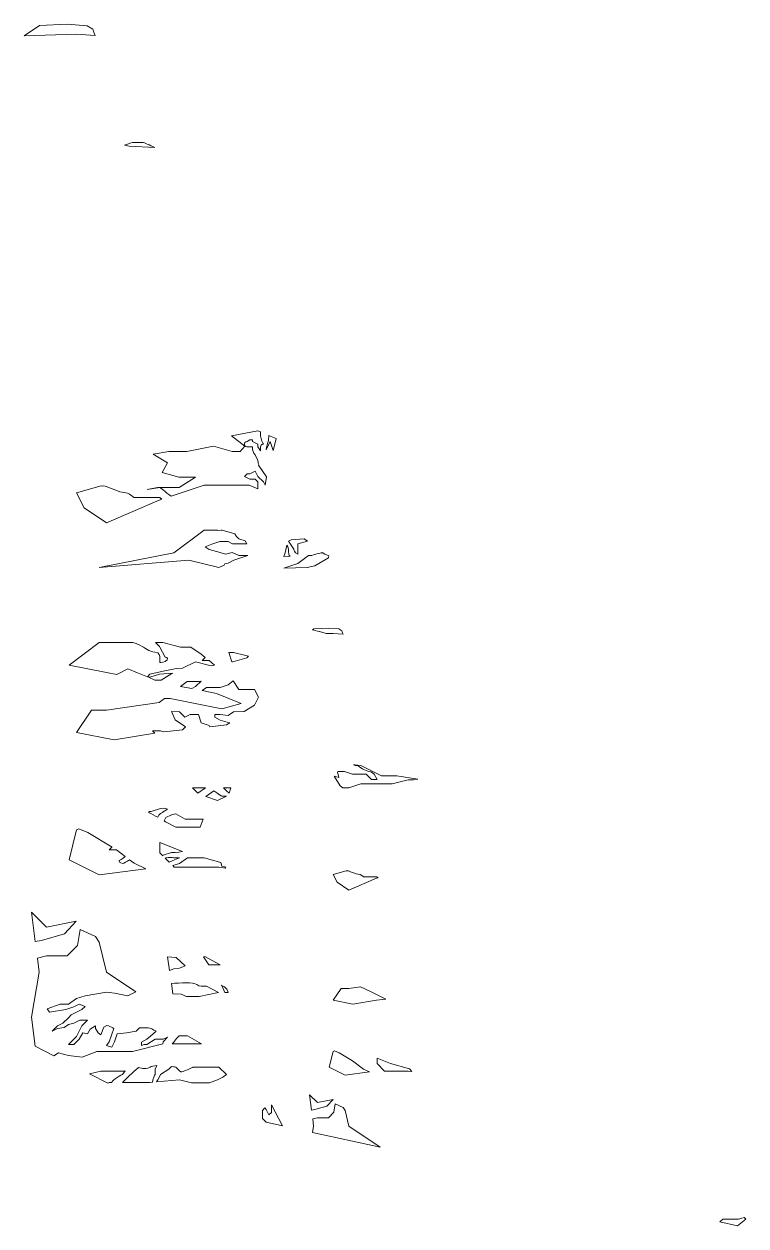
# Model space of a CAD drawing. Extents: x -2 to 9008, y -1000 to 0.
# Drawn here: x 2485.9 to 2534.6, y -592.5 to -511.3 of the extents above; entities that cross this region are included whole.
import ezdxf

# ---------------------------------------------------------------- set-up
doc = ezdxf.new("R2010")
doc.units = 0
doc.header["$MEASUREMENT"] = 0
doc.layers.add('Layer 1', color=7, linetype='Continuous')

# ---------------------------------------------------------------- blocks, each defined once
blk = doc.blocks.new('block 6')
at = {"layer": 'Layer 1', "lineweight": 0}
for points in [[(2501.02, -554), (2500.9, -554.12), (2499.97, -554.39), (2499.9, -554.4), (2499.69, -553.75), (2500.02, -553.75), (2500.75, -553.94), (2501.02, -554)], [(2494.26, -555.43), (2494.35, -555.42), (2495, -555.22), (2495.91, -555.15), (2495.84, -555.19), (2495.12, -555.62), (2494.7, -555.62), (2494.26, -555.43)], [(2496.42, -556.06), (2496.87, -555.72), (2497.7, -555.72), (2497.83, -555.7), (2497.45, -556.05), (2497.19, -556.2), (2496.42, -556.06)], [(2497.61, -563.26), (2497.25, -562.9), (2498.11, -562.9), (2497.61, -563.26)], [(2499.56, -563.13), (2499.34, -562.91), (2499.35, -562.9), (2499.83, -562.9), (2499.71, -563.27), (2499.56, -563.13)], [(2499.15, -567.96), (2499.23, -568.2), (2499.42, -568.24), (2499.49, -568.33), (2499.03, -568.28), (2496.01, -568.28), (2495.9, -568.17), (2496.36, -568.02), (2496.91, -567.65), (2498.03, -567.65), (2499.15, -567.96)], [(2489.39, -571.93), (2488.59, -572.77), (2487.03, -573.23), (2486.62, -573.3), (2486.37, -571.32), (2487.38, -572.33), (2489.39, -571.93)], [(2496.13, -574.38), (2496.74, -574.95), (2496.36, -575.1), (2495.99, -575.15), (2495.68, -575.25), (2495.55, -574.34), (2496.13, -574.38)], [(2498.34, -574.88), (2497.98, -574.33), (2498.08, -574.31), (2499.1, -574.88), (2498.34, -574.88)], [(2506.83, -580.69), (2507.15, -580.82), (2508.06, -581.37), (2508.79, -581.92), (2509.2, -582.12), (2507.55, -582.33), (2506.48, -581.79), (2506.75, -580.73), (2506.83, -580.69)], [(2509.71, -581.55), (2509.71, -581.18), (2510.62, -581.55), (2511.9, -581.9), (2512.05, -582.09), (2511.8, -582.06), (2510.22, -582.06), (2509.71, -581.55)], [(2506.74, -583.98), (2506.32, -584.42), (2505.5, -584.66), (2505.28, -584.7), (2505.15, -583.66), (2505.68, -584.19), (2506.74, -583.98)], [(2502.57, -584.33), (2503.31, -585.75), (2502.21, -585.51), (2501.96, -585.26), (2501.96, -584.72), (2502.13, -584.55), (2502.21, -584.66), (2502.39, -585.02), (2502.58, -584.87), (2502.57, -584.33)], [(2509.91, -587.21), (2505.35, -586.2), (2505.42, -585.79), (2505.36, -585.29), (2505.68, -585.21), (2506.42, -585.21), (2506.78, -584.84), (2506.87, -584.27), (2507.42, -584.53), (2507.55, -584.72), (2507.81, -585.79), (2509.91, -587.21)]]:
    blk.add_lwpolyline(points, dxfattribs=at)
for points, knots in [([(2485.86, -512.07), (2485.86, -512.07), (2486.91, -511.37), (2486.91, -511.37), (2486.91, -511.37), (2488.77, -511.27), (2488.77, -511.27), (2488.77, -511.27), (2490.13, -511.39), (2490.13, -511.39), (2490.13, -511.39), (2490.51, -511.62), (2490.51, -511.62), (2490.51, -511.62), (2490.58, -511.83), (2490.66, -512.05), (2490.66, -512.05), (2489.41, -511.95), (2489.41, -511.95), (2489.41, -511.95), (2485.86, -512.07), (2485.86, -512.07)], [0, 0, 0, 0, 1, 1, 1, 2, 2, 2, 3, 3, 3, 4, 4, 4, 5, 5, 5, 6, 6, 6, 7, 7, 7, 7]), ([(2492.64, -519.47), (2492.92, -519.36), (2493.17, -519.27), (2493.3, -519.27), (2493.65, -519.27), (2493.65, -519.27), (2493.86, -519.27), (2493.97, -519.27), (2494.34, -519.45), (2494.69, -519.62), (2494.69, -519.62), (2492.96, -519.52), (2492.96, -519.52), (2492.96, -519.52), (2492.64, -519.47), (2492.64, -519.47)], [0, 0, 0, 0, 1, 1, 1, 2, 2, 2, 3, 3, 3, 4, 4, 4, 5, 5, 5, 5]), ([(2496.31, -541.9), (2496.31, -541.9), (2495.18, -541.59), (2495.18, -541.59), (2495.18, -541.59), (2495.56, -540.93), (2495.56, -540.93), (2495.56, -540.93), (2494.58, -540.36), (2494.58, -540.36), (2494.58, -540.36), (2495.64, -540.16), (2495.64, -540.16), (2495.64, -540.16), (2496.86, -540.16), (2496.86, -540.16), (2496.86, -540.16), (2498.66, -539.81), (2498.66, -539.81), (2498.66, -539.81), (2499.91, -540.16), (2499.91, -540.16), (2499.91, -540.16), (2500.47, -540.16), (2500.47, -540.16), (2500.47, -540.16), (2500.78, -539.81), (2500.78, -539.81), (2500.78, -539.81), (2499.87, -539.11), (2499.87, -539.11), (2499.87, -539.11), (2501.65, -538.77), (2501.65, -538.77), (2501.65, -538.77), (2501.84, -538.85), (2501.84, -538.85), (2501.84, -538.85), (2501.84, -539.12), (2501.84, -539.12), (2501.84, -539.31), (2502.03, -539.67), (2502.03, -539.67), (2502.03, -539.67), (2501.84, -539.67), (2501.84, -539.86), (2501.84, -540.04), (2501.84, -540.12), (2501.84, -540.12), (2501.84, -540.12), (2501.66, -539.86), (2501.66, -539.86), (2501.66, -539.86), (2501.66, -539.67), (2501.66, -539.67), (2501.66, -539.67), (2501.3, -539.49), (2501.3, -539.49), (2501.3, -539.49), (2501.3, -539.37), (2501.3, -539.37), (2501.3, -539.37), (2501.11, -539.37), (2501.11, -539.37), (2501.11, -539.37), (2500.93, -539.49), (2500.93, -539.49), (2500.93, -539.49), (2500.75, -539.49), (2500.75, -539.67), (2500.75, -539.86), (2500.93, -539.86), (2500.93, -539.86), (2500.93, -539.86), (2501.3, -539.86), (2501.3, -539.86), (2501.3, -539.86), (2501.3, -539.86), (2501.3, -540.04), (2501.3, -540.22), (2501.48, -540.4), (2501.48, -540.4), (2501.48, -540.4), (2501.66, -540.77), (2501.66, -540.77), (2501.66, -540.77), (2501.66, -540.93), (2501.72, -541.04), (2501.72, -541.04), (2501.69, -541.09), (2501.69, -541.09), (2501.69, -541.09), (2502.23, -541.88), (2502.23, -541.88), (2502.23, -541.88), (2502.14, -542.45), (2502.14, -542.45), (2502.14, -542.45), (2502.03, -542.23), (2502.03, -542.23), (2502.03, -542.23), (2501.66, -541.87), (2501.66, -541.87), (2501.66, -541.87), (2501.48, -541.5), (2501.48, -541.5), (2501.48, -541.5), (2501.11, -541.68), (2501.11, -541.68), (2501.11, -541.68), (2500.93, -541.68), (2500.93, -541.68), (2500.93, -541.68), (2500.75, -541.87), (2500.75, -541.87), (2500.75, -541.87), (2501.11, -542.05), (2501.11, -542.05), (2501.11, -542.05), (2501.48, -542.05), (2501.48, -542.05), (2501.48, -542.05), (2501.66, -542.23), (2501.66, -542.23), (2501.66, -542.23), (2501.66, -542.7), (2501.66, -542.7), (2501.66, -542.7), (2501.06, -542.45), (2501.06, -542.45), (2501.06, -542.45), (2498.02, -542.45), (2498.02, -542.45), (2498.02, -542.45), (2495.79, -543.2), (2495.79, -543.2), (2495.42, -542.9), (2495.04, -542.6), (2495.04, -542.6), (2495.04, -542.6), (2494.18, -542.75), (2494.18, -542.75), (2494.18, -542.75), (2494.87, -542.6), (2494.87, -542.6), (2494.87, -542.6), (2496.34, -542.6), (2496.34, -542.6), (2496.34, -542.6), (2497.45, -541.9), (2497.45, -541.9), (2497.45, -541.9), (2496.31, -541.9), (2496.31, -541.9)], [0, 0, 0, 0, 1, 1, 1, 2, 2, 2, 3, 3, 3, 4, 4, 4, 5, 5, 5, 6, 6, 6, 7, 7, 7, 8, 8, 8, 9, 9, 9, 10, 10, 10, 11, 11, 11, 12, 12, 12, 13, 13, 13, 14, 14, 14, 15, 15, 15, 16, 16, 16, 17, 17, 17, 18, 18, 18, 19, 19, 19, 20, 20, 20, 21, 21, 21, 22, 22, 22, 23, 23, 23, 24, 24, 24, 25, 25, 25, 26, 26, 26, 27, 27, 27, 28, 28, 28, 29, 29, 29, 30, 30, 30, 31, 31, 31, 32, 32, 32, 33, 33, 33, 34, 34, 34, 35, 35, 35, 36, 36, 36, 37, 37, 37, 38, 38, 38, 39, 39, 39, 40, 40, 40, 41, 41, 41, 42, 42, 42, 43, 43, 43, 44, 44, 44, 45, 45, 45, 46, 46, 46, 47, 47, 47, 48, 48, 48, 49, 49, 49, 50, 50, 50, 51, 51, 51, 51]), ([(2502.76, -539.86), (2502.76, -539.86), (2502.68, -540.1), (2502.68, -540.1), (2502.68, -540.1), (2502.49, -539.49), (2502.49, -539.49), (2502.49, -539.49), (2502.23, -540.02), (2502.23, -540.02), (2502.23, -540.02), (2502.21, -540.05), (2502.21, -540.05), (2502.23, -539.92), (2502.32, -539.49), (2502.35, -539.49), (2502.39, -539.49), (2502.39, -539.12), (2502.39, -539.12), (2502.39, -539.12), (2502.39, -539.1), (2502.39, -539.09), (2502.39, -539.09), (2502.45, -539.11), (2502.45, -539.11), (2502.45, -539.11), (2502.9, -539.28), (2502.9, -539.28), (2502.9, -539.28), (2502.76, -539.86), (2502.76, -539.86)], [0, 0, 0, 0, 1, 1, 1, 2, 2, 2, 3, 3, 3, 4, 4, 4, 5, 5, 5, 6, 6, 6, 7, 7, 7, 8, 8, 8, 9, 9, 9, 10, 10, 10, 10]), ([(2494.69, -543.29), (2495.04, -543.29), (2495.04, -543.29), (2495.04, -543.29), (2495.04, -543.29), (2495.09, -543.34), (2495.17, -543.4), (2495.17, -543.4), (2494.98, -543.47), (2494.98, -543.47), (2494.98, -543.47), (2491.43, -544.99), (2491.43, -544.99), (2491.43, -544.99), (2489.91, -543.97), (2489.91, -543.97), (2489.91, -543.97), (2489.41, -542.96), (2489.41, -542.96), (2489.41, -542.96), (2491.06, -542.49), (2491.06, -542.49), (2491.14, -542.51), (2491.2, -542.52), (2491.2, -542.49), (2491.2, -542.49), (2491.35, -542.52), (2491.35, -542.52), (2491.65, -542.62), (2492.33, -542.94), (2492.6, -542.94), (2492.95, -542.94), (2493.3, -543.29), (2493.3, -543.29), (2493.3, -543.29), (2494.34, -543.29), (2494.69, -543.29)], [0, 0, 0, 0, 1, 1, 1, 2, 2, 2, 3, 3, 3, 4, 4, 4, 5, 5, 5, 6, 6, 6, 7, 7, 7, 8, 8, 8, 9, 9, 9, 10, 10, 10, 11, 11, 11, 12, 12, 12, 12]), ([(2499.17, -545.49), (2499.17, -545.49), (2499.25, -545.49), (2499.25, -545.49), (2499.25, -545.49), (2500.11, -545.74), (2500.11, -545.74), (2500.16, -545.82), (2500.2, -545.89), (2500.2, -545.89), (2500.2, -545.89), (2500.38, -546.07), (2500.38, -546.07), (2500.38, -546.07), (2500.79, -546.21), (2500.79, -546.21), (2500.79, -546.21), (2500.91, -546.41), (2500.91, -546.41), (2500.91, -546.41), (2499.95, -546.41), (2499.95, -546.41), (2499.95, -546.41), (2499.65, -546.26), (2499.65, -546.26), (2499.65, -546.26), (2499.09, -546.26), (2499.09, -546.26), (2499.09, -546.26), (2498.55, -546.44), (2498.55, -546.44), (2498.55, -546.44), (2498.1, -546.62), (2498.1, -546.62), (2498.1, -546.62), (2498.37, -546.8), (2498.37, -546.8), (2498.37, -546.8), (2499.1, -546.99), (2499.1, -546.99), (2499.1, -546.99), (2499.47, -547.1), (2499.47, -547.1), (2499.47, -547.1), (2499.93, -546.99), (2499.93, -546.99), (2499.93, -546.99), (2500.36, -547.21), (2500.36, -547.21), (2500.36, -547.21), (2500.98, -547.21), (2500.98, -547.21), (2500.98, -547.21), (2500.04, -547.52), (2500.04, -547.52), (2500.04, -547.52), (2499.64, -547.72), (2499.64, -547.72), (2499.41, -547.72), (2499.4, -547.8), (2499.38, -547.85), (2499.38, -547.85), (2499.03, -548.02), (2499.03, -548.02), (2499.03, -548.02), (2497, -547.52), (2497, -547.52), (2497, -547.52), (2490.93, -548.02), (2490.93, -548.02), (2490.93, -548.02), (2495.99, -547.01), (2495.99, -547.01), (2495.99, -547.01), (2498.02, -545.49), (2498.02, -545.49), (2498.02, -545.49), (2498.93, -545.49), (2498.93, -545.49), (2498.93, -545.49), (2498.92, -545.52), (2498.92, -545.52), (2498.92, -545.52), (2499.17, -545.49), (2499.17, -545.49)], [0, 0, 0, 0, 1, 1, 1, 2, 2, 2, 3, 3, 3, 4, 4, 4, 5, 5, 5, 6, 6, 6, 7, 7, 7, 8, 8, 8, 9, 9, 9, 10, 10, 10, 11, 11, 11, 12, 12, 12, 13, 13, 13, 14, 14, 14, 15, 15, 15, 16, 16, 16, 17, 17, 17, 18, 18, 18, 19, 19, 19, 20, 20, 20, 21, 21, 21, 22, 22, 22, 23, 23, 23, 24, 24, 24, 25, 25, 25, 26, 26, 26, 27, 27, 27, 28, 28, 28, 28]), ([(2503.74, -547.12), (2503.74, -547.18), (2503.78, -547.21), (2503.83, -547.24), (2503.83, -547.24), (2503.42, -547.26), (2503.42, -547.26), (2503.42, -547.26), (2503.49, -547.01), (2503.49, -547.01), (2503.49, -547.01), (2503.61, -546.51), (2503.61, -546.51), (2503.73, -546.63), (2503.74, -546.87), (2503.74, -547.12)], [0, 0, 0, 0, 1, 1, 1, 2, 2, 2, 3, 3, 3, 4, 4, 4, 5, 5, 5, 5]), ([(2503.73, -546.23), (2503.73, -546.23), (2503.9, -546.14), (2503.9, -546.14), (2503.9, -546.14), (2504.78, -546.08), (2504.78, -546.08), (2504.78, -546.08), (2505.01, -546.24), (2505.01, -546.24), (2505.01, -546.24), (2504.35, -546.41), (2504.35, -546.41), (2504.35, -546.41), (2504.35, -547.1), (2504.35, -547.1), (2504.1, -547.04), (2504.09, -546.77), (2504.09, -546.77), (2504.09, -546.77), (2503.73, -546.23), (2503.73, -546.23)], [0, 0, 0, 0, 1, 1, 1, 2, 2, 2, 3, 3, 3, 4, 4, 4, 5, 5, 5, 6, 6, 6, 7, 7, 7, 7]), ([(2504.35, -547.74), (2504.35, -547.74), (2505.07, -547.2), (2505.07, -547.2), (2505.19, -547.2), (2505.29, -547.2), (2505.3, -547.19), (2505.32, -547.17), (2505.97, -547.01), (2505.97, -547.01), (2505.97, -547.01), (2506, -546.99), (2506, -546.99), (2506, -546.99), (2506.18, -547.12), (2506.18, -547.12), (2506.18, -547.12), (2506.46, -547.22), (2506.46, -547.22), (2506.46, -547.22), (2506.42, -547.35), (2506.42, -547.35), (2506.42, -547.35), (2505.5, -547.9), (2505.5, -547.9), (2505.5, -547.9), (2504.99, -548.01), (2504.99, -548.01), (2504.99, -548.01), (2503.42, -548.05), (2503.42, -548.05), (2503.42, -548.05), (2504.35, -547.74), (2504.35, -547.74)], [0, 0, 0, 0, 1, 1, 1, 2, 2, 2, 3, 3, 3, 4, 4, 4, 5, 5, 5, 6, 6, 6, 7, 7, 7, 8, 8, 8, 9, 9, 9, 10, 10, 10, 11, 11, 11, 11]), ([(2505.35, -552.22), (2505.35, -552.22), (2505.44, -552.16), (2505.44, -552.16), (2505.44, -552.16), (2506.42, -552.11), (2506.42, -552.11), (2506.42, -552.11), (2507.13, -552.17), (2507.13, -552.17), (2507.13, -552.17), (2507.33, -552.29), (2507.33, -552.29), (2507.33, -552.29), (2507.37, -552.4), (2507.41, -552.52), (2507.41, -552.52), (2506.75, -552.47), (2506.75, -552.47), (2506.75, -552.47), (2506.26, -552.48), (2506.26, -552.48), (2506.26, -552.48), (2505.83, -552.34), (2505.83, -552.34), (2505.83, -552.34), (2505.61, -552.29), (2505.35, -552.22)], [0, 0, 0, 0, 1, 1, 1, 2, 2, 2, 3, 3, 3, 4, 4, 4, 5, 5, 5, 6, 6, 6, 7, 7, 7, 8, 8, 8, 9, 9, 9, 9]), ([(2490.93, -553.09), (2490.93, -553.09), (2493.22, -553.09), (2493.22, -553.09), (2493.49, -553.14), (2493.92, -553.39), (2493.92, -553.39), (2493.92, -553.39), (2494.34, -553.73), (2494.69, -553.73), (2495.04, -553.73), (2495.04, -554.08), (2495.04, -554.08), (2495.04, -554.08), (2495.04, -554.43), (2495.04, -554.43), (2495.04, -554.43), (2495.39, -554.43), (2495.52, -554.26), (2495.66, -554.08), (2495.39, -554.08), (2495.39, -554.08), (2495.39, -554.08), (2495.04, -553.39), (2495.04, -553.39), (2495.04, -553.39), (2494.82, -553.16), (2494.74, -553.09), (2494.74, -553.09), (2495.24, -553.09), (2495.24, -553.09), (2495.24, -553.09), (2496.43, -553.39), (2496.43, -553.39), (2496.43, -553.39), (2497.13, -553.39), (2497.13, -553.39), (2497.13, -553.39), (2497.82, -553.88), (2497.82, -553.88), (2497.82, -553.88), (2498.1, -554.09), (2498.1, -554.09), (2498.1, -554.09), (2497.9, -554.3), (2497.9, -554.3), (2497.9, -554.3), (2498.36, -554.3), (2498.36, -554.3), (2498.36, -554.3), (2498.52, -554.43), (2498.52, -554.43), (2498.52, -554.43), (2498.73, -554.61), (2498.73, -554.61), (2498.73, -554.61), (2498.5, -554.66), (2498.5, -554.66), (2498.5, -554.66), (2497.44, -554.39), (2497.44, -554.39), (2497.44, -554.39), (2496.57, -554.82), (2496.57, -554.82), (2496.57, -554.82), (2496.17, -554.85), (2496.17, -554.85), (2496.17, -554.85), (2495.26, -555.03), (2495.26, -555.03), (2495.26, -555.03), (2494.35, -555.22), (2494.35, -555.22), (2494.35, -555.22), (2494.2, -555.41), (2494.2, -555.41), (2494.2, -555.41), (2493.53, -555.13), (2493.53, -555.13), (2493.53, -555.13), (2492.86, -554.86), (2492.86, -554.86), (2492.86, -554.86), (2492.13, -555.25), (2492.13, -555.25), (2492.13, -555.25), (2491.43, -555.11), (2491.43, -555.11), (2491.43, -555.11), (2488.9, -554.61), (2488.9, -554.61), (2488.9, -554.61), (2490.93, -553.09), (2490.93, -553.09)], [0, 0, 0, 0, 1, 1, 1, 2, 2, 2, 3, 3, 3, 4, 4, 4, 5, 5, 5, 6, 6, 6, 7, 7, 7, 8, 8, 8, 9, 9, 9, 10, 10, 10, 11, 11, 11, 12, 12, 12, 13, 13, 13, 14, 14, 14, 15, 15, 15, 16, 16, 16, 17, 17, 17, 18, 18, 18, 19, 19, 19, 20, 20, 20, 21, 21, 21, 22, 22, 22, 23, 23, 23, 24, 24, 24, 25, 25, 25, 26, 26, 26, 27, 27, 27, 28, 28, 28, 29, 29, 29, 30, 30, 30, 31, 31, 31, 31]), ([(2499.1, -558.33), (2499.1, -558.33), (2499.73, -558.51), (2499.73, -558.51), (2499.73, -558.51), (2499.76, -558.51), (2499.76, -558.51), (2499.76, -558.51), (2499.54, -558.66), (2499.54, -558.66), (2499.54, -558.66), (2498.4, -558.79), (2498.4, -558.79), (2498.4, -558.79), (2498.37, -558.69), (2498.37, -558.69), (2498.37, -558.69), (2497.82, -558.51), (2497.82, -558.51), (2497.82, -558.51), (2497.64, -557.96), (2497.64, -557.96), (2497.64, -557.96), (2497.09, -557.96), (2497.09, -557.96), (2497.09, -557.96), (2496.72, -558.14), (2496.72, -558.14), (2496.72, -558.14), (2496.36, -557.78), (2496.36, -557.78), (2496.36, -557.78), (2495.81, -557.74), (2495.81, -557.74), (2495.81, -557.74), (2496.08, -558.32), (2496.08, -558.32), (2496.08, -558.32), (2496.77, -558.78), (2496.77, -558.78), (2496.77, -558.78), (2496.56, -558.99), (2496.56, -558.99), (2496.56, -558.99), (2495.3, -559.13), (2495.3, -559.13), (2495.3, -559.13), (2495.08, -559.06), (2495.08, -559.06), (2495.08, -559.06), (2494.53, -559.06), (2494.53, -559.06), (2494.53, -559.06), (2494.69, -559.21), (2494.69, -559.21), (2494.69, -559.21), (2491.94, -559.67), (2491.94, -559.67), (2491.94, -559.67), (2489.41, -559.17), (2489.41, -559.17), (2489.41, -559.17), (2490.42, -557.65), (2490.42, -557.65), (2490.42, -557.65), (2490.42, -557.65), (2491.43, -557.65), (2491.43, -557.65), (2494.98, -557.14), (2494.98, -557.14), (2494.98, -557.14), (2495.34, -556.87), (2495.34, -556.87), (2495.34, -556.87), (2495.73, -556.87), (2495.73, -556.87), (2495.73, -556.87), (2499.22, -557.56), (2499.22, -557.56), (2499.22, -557.56), (2500.52, -557.21), (2500.52, -557.21), (2500.52, -557.21), (2498.87, -556.52), (2498.87, -556.52), (2498.87, -556.52), (2497.89, -556.33), (2497.89, -556.33), (2497.89, -556.33), (2498.19, -556.13), (2498.19, -556.13), (2498.19, -556.13), (2499.1, -556.13), (2499.1, -556.13), (2499.1, -556.13), (2499.65, -555.95), (2499.65, -555.95), (2499.65, -555.95), (2499.98, -555.68), (2499.98, -555.68), (2499.98, -555.68), (2500.36, -556.25), (2500.36, -556.25), (2500.36, -556.25), (2501.43, -556.25), (2501.43, -556.25), (2501.43, -556.25), (2501.69, -556.78), (2501.69, -556.78), (2501.69, -556.78), (2501.43, -557.32), (2501.43, -557.32), (2501.43, -557.32), (2500.73, -557.75), (2500.73, -557.75), (2500.73, -557.75), (2500.02, -557.78), (2500.02, -557.78), (2500.02, -557.78), (2499.65, -558.02), (2499.65, -558.02), (2499.65, -558.02), (2499.11, -557.96), (2499.11, -557.96), (2499.11, -557.96), (2498.74, -557.96), (2498.74, -557.96), (2498.74, -557.96), (2498.74, -558.14), (2498.74, -558.14), (2498.74, -558.14), (2499.1, -558.33), (2499.1, -558.33)], [0, 0, 0, 0, 1, 1, 1, 2, 2, 2, 3, 3, 3, 4, 4, 4, 5, 5, 5, 6, 6, 6, 7, 7, 7, 8, 8, 8, 9, 9, 9, 10, 10, 10, 11, 11, 11, 12, 12, 12, 13, 13, 13, 14, 14, 14, 15, 15, 15, 16, 16, 16, 17, 17, 17, 18, 18, 18, 19, 19, 19, 20, 20, 20, 21, 21, 21, 22, 22, 22, 23, 23, 23, 24, 24, 24, 25, 25, 25, 26, 26, 26, 27, 27, 27, 28, 28, 28, 29, 29, 29, 30, 30, 30, 31, 31, 31, 32, 32, 32, 33, 33, 33, 34, 34, 34, 35, 35, 35, 36, 36, 36, 37, 37, 37, 38, 38, 38, 39, 39, 39, 40, 40, 40, 41, 41, 41, 42, 42, 42, 43, 43, 43, 44, 44, 44, 44]), ([(2507.04, -561.82), (2507.04, -561.82), (2507.07, -561.8), (2507.07, -561.8), (2507.3, -561.8), (2507.51, -561.8), (2507.51, -561.8), (2507.51, -561.8), (2508.06, -561.98), (2508.06, -561.98), (2508.06, -561.98), (2508.98, -561.98), (2508.98, -561.98), (2508.98, -561.98), (2509.34, -562.35), (2509.34, -562.35), (2509.34, -562.35), (2509.71, -562.35), (2509.71, -562.35), (2509.71, -562.35), (2509.52, -561.98), (2509.52, -561.98), (2509.52, -561.98), (2509.34, -561.8), (2509.16, -561.8), (2508.98, -561.8), (2508.43, -561.43), (2508.43, -561.43), (2508.43, -561.43), (2508.29, -561.4), (2508.12, -561.36), (2508.12, -561.36), (2508.2, -561.35), (2508.2, -561.35), (2508.2, -561.35), (2508.61, -561.39), (2508.61, -561.39), (2508.61, -561.39), (2510.01, -562.09), (2510.01, -562.09), (2510.01, -562.09), (2511.05, -562.09), (2511.05, -562.09), (2511.05, -562.09), (2512.46, -562.32), (2512.46, -562.32), (2512.46, -562.32), (2512.17, -562.37), (2512.17, -562.37), (2512.17, -562.37), (2511.8, -562.37), (2511.8, -562.37), (2511.8, -562.37), (2510.74, -562.64), (2510.74, -562.64), (2510.74, -562.64), (2508.61, -562.64), (2508.61, -562.64), (2508.61, -562.64), (2507.81, -562.9), (2507.81, -562.9), (2507.81, -562.9), (2507.4, -562.9), (2507.4, -562.9), (2507.4, -562.9), (2507.22, -562.78), (2507.22, -562.78), (2507.22, -562.78), (2506.81, -562.12), (2506.81, -562.12), (2506.81, -562.12), (2507.13, -562.2), (2507.13, -562.2), (2507.13, -562.2), (2507.04, -561.82), (2507.04, -561.82)], [0, 0, 0, 0, 1, 1, 1, 2, 2, 2, 3, 3, 3, 4, 4, 4, 5, 5, 5, 6, 6, 6, 7, 7, 7, 8, 8, 8, 9, 9, 9, 10, 10, 10, 11, 11, 11, 12, 12, 12, 13, 13, 13, 14, 14, 14, 15, 15, 15, 16, 16, 16, 17, 17, 17, 18, 18, 18, 19, 19, 19, 20, 20, 20, 21, 21, 21, 22, 22, 22, 23, 23, 23, 24, 24, 24, 25, 25, 25, 25]), ([(2498.13, -563.49), (2498.13, -563.49), (2498.69, -563.11), (2498.69, -563.11), (2498.97, -563.32), (2499.22, -563.48), (2499.22, -563.48), (2499.22, -563.48), (2499.54, -563.48), (2499.54, -563.48), (2499.54, -563.48), (2498.93, -563.76), (2498.93, -563.76), (2498.93, -563.76), (2498.13, -563.49), (2498.13, -563.49)], [0, 0, 0, 0, 1, 1, 1, 2, 2, 2, 3, 3, 3, 4, 4, 4, 5, 5, 5, 5]), ([(2495.26, -564.54), (2495.26, -564.54), (2494.9, -564.72), (2494.9, -564.9), (2494.7, -564.8), (2494.48, -564.68), (2494.26, -564.57), (2494.26, -564.57), (2494.34, -564.52), (2494.34, -564.52), (2494.34, -564.52), (2494.36, -564.52), (2494.36, -564.52), (2494.36, -564.52), (2494.44, -564.51), (2494.44, -564.51), (2494.44, -564.51), (2495.07, -564.31), (2495.07, -564.31), (2495.07, -564.31), (2495.36, -564.28), (2495.36, -564.28), (2495.36, -564.28), (2495.54, -564.36), (2495.54, -564.36), (2495.54, -564.36), (2495.26, -564.54), (2495.26, -564.54)], [0, 0, 0, 0, 1, 1, 1, 2, 2, 2, 3, 3, 3, 4, 4, 4, 5, 5, 5, 6, 6, 6, 7, 7, 7, 8, 8, 8, 9, 9, 9, 9]), ([(2497.97, -565.03), (2497.97, -565.03), (2497.76, -565.56), (2497.76, -565.56), (2497.76, -565.56), (2496.11, -565.56), (2496.11, -565.56), (2496.11, -565.56), (2495.46, -565.22), (2495.46, -565.22), (2495.46, -565.22), (2495.41, -565.19), (2495.33, -565.14), (2495.33, -565.14), (2495.44, -564.91), (2495.44, -564.91), (2495.44, -564.91), (2495.81, -564.73), (2495.81, -564.73), (2495.81, -564.73), (2495.95, -564.7), (2496.12, -564.66), (2496.12, -564.66), (2496.74, -565.03), (2496.74, -565.03), (2496.74, -565.03), (2497.97, -565.03), (2497.97, -565.03)], [0, 0, 0, 0, 1, 1, 1, 2, 2, 2, 3, 3, 3, 4, 4, 4, 5, 5, 5, 6, 6, 6, 7, 7, 7, 8, 8, 8, 9, 9, 9, 9]), ([(2489.41, -565.75), (2489.41, -565.75), (2489.56, -565.67), (2489.56, -565.67), (2489.56, -565.67), (2490.17, -565.92), (2490.17, -565.92), (2490.17, -565.92), (2491.82, -566.91), (2491.82, -566.91), (2491.82, -566.91), (2491.79, -566.92), (2491.79, -566.92), (2491.79, -566.92), (2491.6, -567.1), (2491.6, -567.1), (2491.6, -567.1), (2492.1, -567.1), (2492.1, -567.1), (2492.1, -567.1), (2492.7, -567.56), (2492.7, -567.56), (2492.51, -567.69), (2492.31, -567.83), (2492.29, -567.83), (2492.25, -567.83), (2492.33, -568.02), (2492.52, -568.02), (2492.6, -568.02), (2492.8, -567.9), (2492.99, -567.77), (2492.99, -567.77), (2493.3, -568), (2493.3, -568), (2493.3, -568), (2494.08, -568.39), (2494.08, -568.39), (2494.08, -568.39), (2490.93, -568.79), (2490.93, -568.79), (2490.93, -568.79), (2488.9, -567.78), (2488.9, -567.78), (2488.9, -567.78), (2489.41, -565.75), (2489.41, -565.75)], [0, 0, 0, 0, 1, 1, 1, 2, 2, 2, 3, 3, 3, 4, 4, 4, 5, 5, 5, 6, 6, 6, 7, 7, 7, 8, 8, 8, 9, 9, 9, 10, 10, 10, 11, 11, 11, 12, 12, 12, 13, 13, 13, 14, 14, 14, 15, 15, 15, 15]), ([(2495.26, -567.47), (2495.26, -567.47), (2495.23, -567.5), (2495.23, -567.5), (2495.23, -567.5), (2495.04, -567.31), (2495.04, -567.31), (2495.04, -567.31), (2495.04, -566.61), (2495.04, -566.61), (2495.04, -566.61), (2496.57, -567.22), (2496.57, -567.22), (2496.24, -567.28), (2495.81, -567.29), (2495.81, -567.29), (2495.81, -567.29), (2495.26, -567.47), (2495.26, -567.47)], [0, 0, 0, 0, 1, 1, 1, 2, 2, 2, 3, 3, 3, 4, 4, 4, 5, 5, 5, 6, 6, 6, 6]), ([(2495.44, -567.65), (2495.44, -567.65), (2495.74, -567.59), (2495.87, -567.62), (2495.94, -567.64), (2496.19, -567.65), (2496.36, -567.65), (2496.36, -567.65), (2495.91, -567.83), (2495.91, -567.83), (2495.91, -567.83), (2495.66, -567.93), (2495.66, -567.93), (2495.66, -567.93), (2495.4, -567.67), (2495.4, -567.67), (2495.4, -567.67), (2495.44, -567.65), (2495.44, -567.65)], [0, 0, 0, 0, 1, 1, 1, 2, 2, 2, 3, 3, 3, 4, 4, 4, 5, 5, 5, 6, 6, 6, 6]), ([(2507.62, -568.51), (2507.66, -568.52), (2507.69, -568.53), (2507.69, -568.51), (2507.69, -568.51), (2507.77, -568.52), (2507.77, -568.52), (2507.93, -568.58), (2508.29, -568.75), (2508.43, -568.75), (2508.61, -568.75), (2508.79, -568.93), (2508.79, -568.93), (2508.79, -568.93), (2509.34, -568.93), (2509.52, -568.93), (2509.71, -568.93), (2509.71, -568.93), (2509.71, -568.93), (2509.71, -568.93), (2509.73, -568.96), (2509.78, -568.99), (2509.78, -568.99), (2509.68, -569.02), (2509.68, -569.02), (2509.68, -569.02), (2507.81, -569.82), (2507.81, -569.82), (2507.81, -569.82), (2507.01, -569.29), (2507.01, -569.29), (2507.01, -569.29), (2506.75, -568.76), (2506.75, -568.76), (2506.75, -568.76), (2507.62, -568.51), (2507.62, -568.51)], [0, 0, 0, 0, 1, 1, 1, 2, 2, 2, 3, 3, 3, 4, 4, 4, 5, 5, 5, 6, 6, 6, 7, 7, 7, 8, 8, 8, 9, 9, 9, 10, 10, 10, 11, 11, 11, 12, 12, 12, 12]), ([(2486.76, -574.42), (2486.76, -574.42), (2487.38, -574.27), (2487.38, -574.27), (2487.38, -574.27), (2488.77, -574.27), (2488.77, -574.27), (2488.77, -574.27), (2489.47, -573.57), (2489.47, -573.57), (2489.47, -573.57), (2489.64, -572.48), (2489.64, -572.48), (2489.64, -572.48), (2490.68, -572.97), (2490.68, -572.97), (2490.68, -572.97), (2490.93, -573.35), (2490.93, -573.35), (2490.93, -573.35), (2491.43, -575.37), (2491.43, -575.37), (2491.43, -575.37), (2493.41, -576.71), (2493.41, -576.71), (2493.41, -576.71), (2492.88, -576.98), (2492.88, -576.98), (2492.88, -576.98), (2491.97, -576.79), (2491.97, -576.79), (2491.97, -576.79), (2491.42, -576.73), (2491.42, -576.73), (2491.42, -576.73), (2489.99, -576.98), (2489.99, -576.98), (2489.99, -576.98), (2489.41, -577.16), (2489.41, -577.16), (2489.41, -577.16), (2488.86, -577.53), (2488.86, -577.53), (2488.86, -577.53), (2488.31, -577.53), (2488.31, -577.53), (2488.31, -577.53), (2487.43, -577.84), (2487.43, -577.84), (2487.43, -577.84), (2487.58, -578.07), (2487.58, -578.07), (2487.58, -578.07), (2488.68, -577.89), (2488.68, -577.89), (2488.68, -577.89), (2489.23, -577.71), (2489.23, -577.71), (2489.23, -577.71), (2489.59, -577.53), (2489.59, -577.53), (2489.59, -577.53), (2489.99, -577.69), (2489.99, -577.69), (2489.99, -577.69), (2489.77, -577.89), (2489.77, -577.89), (2489.77, -577.89), (2489.04, -578.26), (2489.04, -578.26), (2489.04, -578.26), (2488.88, -578.44), (2488.88, -578.44), (2488.88, -578.44), (2488.49, -578.81), (2488.49, -578.81), (2488.49, -578.81), (2488.13, -578.99), (2488.13, -578.99), (2488.13, -578.99), (2487.76, -579.35), (2487.76, -579.35), (2487.76, -579.35), (2488.13, -579.17), (2488.13, -579.17), (2488.13, -579.17), (2488.57, -579.12), (2488.57, -579.12), (2488.57, -579.12), (2488.86, -578.92), (2488.86, -578.92), (2488.86, -578.92), (2489.23, -578.81), (2489.23, -578.81), (2489.23, -578.81), (2489.63, -578.62), (2489.63, -578.62), (2489.63, -578.62), (2490.14, -578.62), (2490.14, -578.62), (2490.14, -578.62), (2489.77, -578.99), (2489.77, -578.99), (2489.77, -578.99), (2489.59, -579.35), (2489.59, -579.35), (2489.59, -579.35), (2489.41, -579.72), (2489.41, -579.72), (2489.41, -579.72), (2488.86, -580.27), (2488.86, -580.27), (2488.86, -580.27), (2489.23, -580.27), (2489.23, -580.27), (2489.23, -580.27), (2489.59, -579.9), (2489.59, -579.9), (2489.59, -579.9), (2489.84, -579.48), (2489.84, -579.48), (2489.84, -579.48), (2490.14, -579.54), (2490.14, -579.54), (2490.14, -579.54), (2490.32, -579.23), (2490.32, -579.23), (2490.32, -579.23), (2490.69, -578.99), (2490.69, -578.99), (2490.69, -578.99), (2490.69, -579.17), (2490.69, -579.17), (2490.69, -579.17), (2490.87, -579.48), (2490.87, -579.48), (2490.87, -579.48), (2491.05, -579.61), (2491.05, -579.61), (2491.05, -579.61), (2491.26, -579.08), (2491.26, -579.08), (2491.26, -579.08), (2491.45, -578.97), (2491.45, -578.97), (2491.6, -579.02), (2491.74, -579.08), (2491.85, -579.13), (2491.87, -579.15), (2491.9, -579.16), (2491.92, -579.17), (2491.92, -579.17), (2491.6, -580.09), (2491.6, -580.09), (2491.6, -580.09), (2491.42, -580.33), (2491.42, -580.33), (2491.42, -580.33), (2491.79, -580.45), (2491.79, -580.45), (2491.79, -580.45), (2491.97, -580.09), (2491.97, -580.09), (2491.97, -580.09), (2492.15, -579.54), (2492.15, -579.54), (2492.15, -579.54), (2492.78, -579.48), (2492.78, -579.48), (2492.78, -579.48), (2493.43, -579.35), (2493.43, -579.35), (2493.43, -579.35), (2493.65, -579.13), (2493.65, -579.13), (2493.65, -579.13), (2494.24, -579.13), (2494.24, -579.13), (2494.37, -579.13), (2494.58, -579.25), (2494.78, -579.37), (2494.78, -579.37), (2494.4, -579.69), (2494.4, -579.69), (2494.4, -579.69), (2494.16, -579.9), (2494.16, -579.9), (2494.16, -579.9), (2493.8, -580.1), (2493.8, -580.1), (2493.8, -580.1), (2493.8, -580.33), (2493.8, -580.33), (2493.8, -580.33), (2493.98, -580.27), (2493.98, -580.27), (2493.98, -580.27), (2494.16, -580.27), (2494.16, -580.27), (2494.16, -580.27), (2494.71, -579.9), (2494.71, -579.9), (2494.71, -579.9), (2495.26, -579.9), (2495.26, -579.9), (2495.26, -579.9), (2495.54, -579.76), (2495.54, -579.76), (2495.54, -579.76), (2495.26, -580.09), (2495.26, -580.09), (2495.26, -580.09), (2495.23, -580.22), (2495.23, -580.22), (2495.23, -580.22), (2493.19, -580.73), (2493.19, -580.73), (2493.19, -580.73), (2490.78, -580.73), (2490.78, -580.73), (2490.78, -580.73), (2489.79, -581.12), (2489.79, -581.12), (2489.79, -581.12), (2488.86, -581), (2488.86, -581), (2488.86, -581), (2488.19, -580.83), (2488.19, -580.83), (2488.19, -580.83), (2487.87, -581.02), (2487.87, -581.02), (2487.87, -581.02), (2486.61, -580.37), (2486.61, -580.37), (2486.61, -580.37), (2486.37, -578.41), (2486.37, -578.41), (2486.37, -578.41), (2486.87, -575.37), (2486.87, -575.37), (2486.87, -575.37), (2486.76, -574.42), (2486.76, -574.42)], [0, 0, 0, 0, 1, 1, 1, 2, 2, 2, 3, 3, 3, 4, 4, 4, 5, 5, 5, 6, 6, 6, 7, 7, 7, 8, 8, 8, 9, 9, 9, 10, 10, 10, 11, 11, 11, 12, 12, 12, 13, 13, 13, 14, 14, 14, 15, 15, 15, 16, 16, 16, 17, 17, 17, 18, 18, 18, 19, 19, 19, 20, 20, 20, 21, 21, 21, 22, 22, 22, 23, 23, 23, 24, 24, 24, 25, 25, 25, 26, 26, 26, 27, 27, 27, 28, 28, 28, 29, 29, 29, 30, 30, 30, 31, 31, 31, 32, 32, 32, 33, 33, 33, 34, 34, 34, 35, 35, 35, 36, 36, 36, 37, 37, 37, 38, 38, 38, 39, 39, 39, 40, 40, 40, 41, 41, 41, 42, 42, 42, 43, 43, 43, 44, 44, 44, 45, 45, 45, 46, 46, 46, 47, 47, 47, 48, 48, 48, 49, 49, 49, 50, 50, 50, 51, 51, 51, 52, 52, 52, 53, 53, 53, 54, 54, 54, 55, 55, 55, 56, 56, 56, 57, 57, 57, 58, 58, 58, 59, 59, 59, 60, 60, 60, 61, 61, 61, 62, 62, 62, 63, 63, 63, 64, 64, 64, 65, 65, 65, 66, 66, 66, 67, 67, 67, 68, 68, 68, 69, 69, 69, 70, 70, 70, 71, 71, 71, 72, 72, 72, 73, 73, 73, 74, 74, 74, 75, 75, 75, 76, 76, 76, 77, 77, 77, 78, 78, 78, 79, 79, 79, 80, 80, 80, 81, 81, 81, 81]), ([(2497.68, -577.01), (2497.68, -577.01), (2496.83, -577.01), (2496.83, -577.01), (2496.83, -577.01), (2496.47, -576.86), (2496.47, -576.86), (2496.47, -576.86), (2495.91, -576.84), (2495.91, -576.84), (2495.91, -576.84), (2495.81, -576.14), (2495.81, -576.14), (2496.41, -576.09), (2497.3, -576.04), (2497.53, -576.21), (2497.7, -576.34), (2497.94, -576.34), (2498.19, -576.31), (2498.19, -576.31), (2499, -576.75), (2499, -576.75), (2499, -576.75), (2497.68, -577.01), (2497.68, -577.01)], [0, 0, 0, 0, 1, 1, 1, 2, 2, 2, 3, 3, 3, 4, 4, 4, 5, 5, 5, 6, 6, 6, 7, 7, 7, 8, 8, 8, 8]), ([(2499.42, -576.74), (2499.42, -576.74), (2499.22, -576.28), (2499.22, -576.28), (2499.22, -576.28), (2499.17, -576.24), (2499.17, -576.24), (2499.56, -576.34), (2499.65, -576.74), (2499.65, -576.74), (2499.65, -576.74), (2499.42, -576.74), (2499.42, -576.74)], [0, 0, 0, 0, 1, 1, 1, 2, 2, 2, 3, 3, 3, 4, 4, 4, 4]), ([(2507.28, -576.47), (2507.28, -576.47), (2507.28, -576.47), (2507.81, -576.47), (2507.81, -576.47), (2508.6, -576.36), (2508.6, -576.36), (2508.6, -576.36), (2509.31, -576.71), (2509.31, -576.71), (2509.31, -576.71), (2510.3, -577.2), (2510.3, -577.2), (2510.3, -577.2), (2509.68, -577.27), (2509.68, -577.27), (2509.68, -577.27), (2508.08, -577.54), (2508.08, -577.54), (2508.08, -577.54), (2506.75, -577.27), (2506.75, -577.27), (2506.75, -577.27), (2507.28, -576.47), (2507.28, -576.47)], [0, 0, 0, 0, 1, 1, 1, 2, 2, 2, 3, 3, 3, 4, 4, 4, 5, 5, 5, 6, 6, 6, 7, 7, 7, 8, 8, 8, 8]), ([(2497.84, -580.22), (2497.84, -580.22), (2495.87, -580.22), (2495.87, -580.22), (2495.9, -580.19), (2496.11, -579.94), (2496.33, -579.67), (2496.33, -579.67), (2496.9, -579.67), (2496.9, -579.67), (2496.9, -579.67), (2497.84, -580.22), (2497.84, -580.22)], [0, 0, 0, 0, 1, 1, 1, 2, 2, 2, 3, 3, 3, 4, 4, 4, 4]), ([(2492.88, -582.46), (2492.88, -582.46), (2493.25, -582.1), (2493.25, -582.1), (2493.25, -582.1), (2493.6, -581.81), (2493.6, -581.81), (2493.84, -581.89), (2494.15, -581.94), (2494.37, -581.79), (2494.47, -581.73), (2494.64, -581.69), (2494.83, -581.68), (2494.83, -581.68), (2494.71, -581.92), (2494.71, -581.92), (2494.71, -581.92), (2494.71, -582.28), (2494.71, -582.28), (2494.71, -582.28), (2494.54, -582.63), (2494.53, -582.81), (2494.53, -582.81), (2494.35, -582.83), (2494.35, -582.83), (2494.35, -582.83), (2492.52, -582.83), (2492.52, -582.83), (2492.52, -582.83), (2492.88, -582.46), (2492.88, -582.46)], [0, 0, 0, 0, 1, 1, 1, 2, 2, 2, 3, 3, 3, 4, 4, 4, 5, 5, 5, 6, 6, 6, 7, 7, 7, 8, 8, 8, 9, 9, 9, 10, 10, 10, 10]), ([(2495.08, -582.28), (2495.08, -582.28), (2495.63, -581.92), (2495.63, -581.92), (2495.63, -581.92), (2495.83, -581.75), (2495.83, -581.75), (2496, -581.77), (2496.11, -581.79), (2496.11, -581.79), (2496.11, -581.79), (2496.37, -582.06), (2496.45, -582.11), (2496.53, -582.16), (2497.29, -581.79), (2497.29, -581.79), (2497.29, -581.79), (2499.03, -581.79), (2499.03, -581.79), (2499.03, -581.79), (2499.53, -582.3), (2499.53, -582.3), (2499.53, -582.3), (2499.28, -582.46), (2499.28, -582.46), (2499.28, -582.46), (2498.92, -582.65), (2498.92, -582.65), (2498.92, -582.65), (2498.38, -582.86), (2498.38, -582.86), (2498.38, -582.86), (2497.18, -582.86), (2497.18, -582.86), (2497.18, -582.86), (2497.09, -582.83), (2497.09, -582.83), (2497.09, -582.83), (2496.36, -582.65), (2496.36, -582.65), (2496.36, -582.65), (2494.8, -582.79), (2494.8, -582.79), (2494.95, -582.66), (2495.08, -582.28), (2495.08, -582.28)], [0, 0, 0, 0, 1, 1, 1, 2, 2, 2, 3, 3, 3, 4, 4, 4, 5, 5, 5, 6, 6, 6, 7, 7, 7, 8, 8, 8, 9, 9, 9, 10, 10, 10, 11, 11, 11, 12, 12, 12, 13, 13, 13, 14, 14, 14, 15, 15, 15, 15]), ([(2491.05, -582.06), (2491.05, -582.06), (2492.65, -582.06), (2492.65, -582.06), (2492.65, -582.06), (2492.68, -582.04), (2492.68, -582.04), (2492.68, -582.04), (2492.52, -582.28), (2492.52, -582.28), (2492.52, -582.28), (2491.79, -582.65), (2491.79, -582.83), (2491.79, -582.83), (2491.6, -582.83), (2491.6, -582.83), (2491.6, -582.83), (2491.52, -582.88), (2491.52, -582.88), (2491.52, -582.88), (2490.29, -582.25), (2490.29, -582.25), (2490.29, -582.25), (2491.05, -582.06), (2491.05, -582.06)], [0, 0, 0, 0, 1, 1, 1, 2, 2, 2, 3, 3, 3, 4, 4, 4, 5, 5, 5, 6, 6, 6, 7, 7, 7, 8, 8, 8, 8]), ([(2532.86, -592.26), (2532.86, -592.26), (2533.07, -592.08), (2533.07, -592.08), (2533.07, -592.08), (2534.09, -592.08), (2534.09, -592.08), (2534.09, -592.08), (2534.29, -592.03), (2534.51, -591.95), (2534.51, -591.95), (2534.63, -592.06), (2534.63, -592.06), (2534.63, -592.06), (2534.05, -592.53), (2534.05, -592.53), (2534.05, -592.53), (2532.86, -592.26), (2532.86, -592.26)], [0, 0, 0, 0, 1, 1, 1, 2, 2, 2, 3, 3, 3, 4, 4, 4, 5, 5, 5, 6, 6, 6, 6])]:
    blk.add_open_spline(points, degree=3, knots=knots, dxfattribs=at)
blk = doc.blocks.new('block 5')
at = {"layer": 'Layer 1'}
blk.add_blockref('block 6', (0, 0), dxfattribs=at)

msp = doc.modelspace()

# ---------------------------------------------------------------- block references
at = {"layer": 'Layer 1'}
msp.add_blockref('block 5', (0, 0), dxfattribs=at)

doc.saveas('drawing.dxf')
